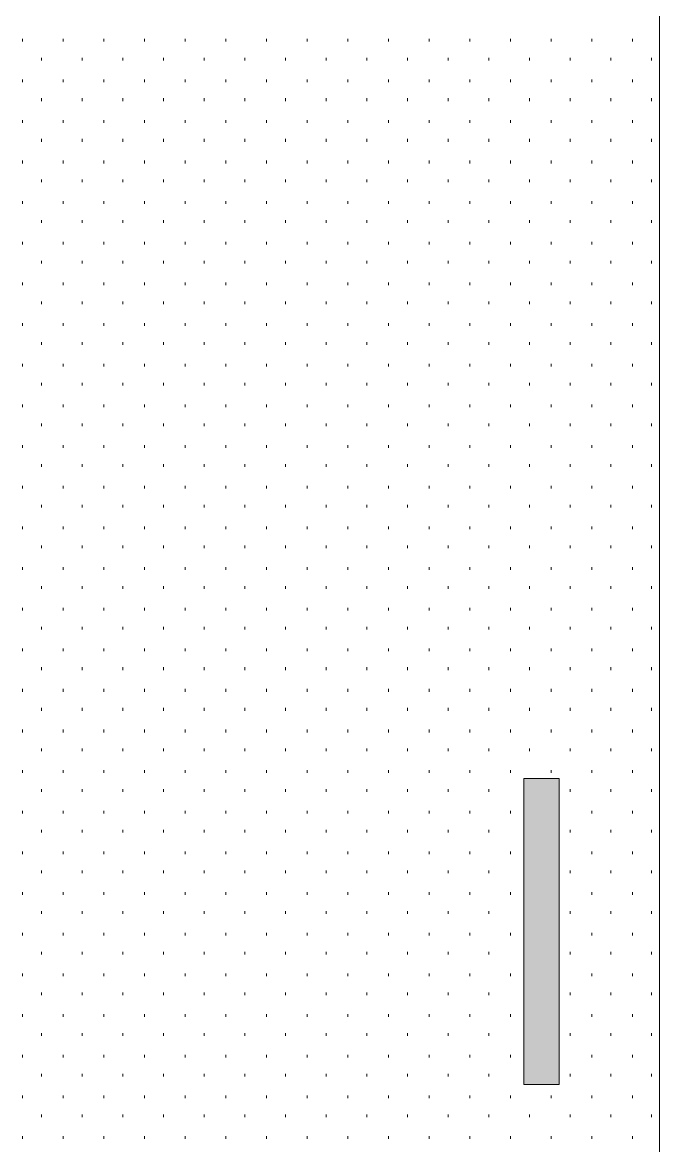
# Model space of a CAD drawing. Header units: inches. Extents: x -6061 to 13621, y -296 to 7483.
# Drawn here: x 12068.67 to 12087.49, y -93.33 to -60.13 of the extents above; entities that cross this region are included whole.
import ezdxf
from ezdxf.xclip import XClip

# ---------------------------------------------------------------- set-up
doc = ezdxf.new("R2010")
doc.units = ezdxf.units.IN
doc.header["$MEASUREMENT"] = 0
doc.header["$XCLIPFRAME"] = 0
doc.layers.get('0').update_dxf_attribs({"linetype": 'CONTINUOUS'})

# ---------------------------------------------------------------- blocks, each defined once
blk = doc.blocks.new('MF96440_9')
at = {"true_color": 0xffffff}
blk.add_hatch(color=7, dxfattribs=at).paths.add_polyline_path([(83.735, 59.351), (102.743, 59.351), (102.743, 106.68), (83.735, 106.68)])

msp = doc.modelspace()

# ---------------------------------------------------------------- linework, layer by layer
at = {"color": 7, "linetype": 'Continuous', "lineweight": 9, "true_color": 0x000007}
for p, q in [((12087.48877, -29.45513), (12087.48877, -121.47911)), ((12087.48877, -31.93793), (12087.48877, -121.47911)), ((12083.48424, -82.47504), (12083.48424, -91.52526)), ((12084.52542, -82.47504), (12083.48424, -82.47504)), ((12083.48424, -82.47504), (12084.52542, -82.47504)), ((12083.48424, -91.52526), (12083.48424, -82.47504)), ((12084.52542, -91.52526), (12084.52542, -82.47504)), ((12084.52542, -82.47504), (12084.52542, -91.52526)), ((12083.48424, -91.52526), (12084.52542, -91.52526)), ((12084.52542, -91.52526), (12083.48424, -91.52526))]:
    msp.add_line(p, q, dxfattribs=at)
at = {"color": 7, "linetype": 'Continuous', "lineweight": 9, "true_color": 0xffffff}
for p, q in [((12068.6675, -60.69042), (12068.6675, -60.61033)), ((12069.86886, -60.69042), (12069.86886, -60.61033)), ((12071.07022, -60.69042), (12071.07022, -60.61033)), ((12072.27157, -60.69042), (12072.27157, -60.61033)), ((12073.47293, -60.69042), (12073.47293, -60.61033)), ((12074.67429, -60.69042), (12074.67429, -60.61033)), ((12075.87565, -60.69042), (12075.87565, -60.61033)), ((12077.077, -60.69042), (12077.077, -60.61033)), ((12078.27836, -60.69042), (12078.27836, -60.61033)), ((12079.47972, -60.69042), (12079.47972, -60.61033)), ((12080.68108, -60.69042), (12080.68108, -60.61033)), ((12081.88243, -60.69042), (12081.88243, -60.61033)), ((12083.08379, -60.69042), (12083.08379, -60.61033)), ((12084.28515, -60.69042), (12084.28515, -60.61033)), ((12085.48651, -60.69042), (12085.48651, -60.61033)), ((12086.68786, -60.69042), (12086.68786, -60.61033)), ((12069.22814, -61.25105), (12069.22814, -61.17096)), ((12070.42949, -61.25105), (12070.42949, -61.17096)), ((12071.63085, -61.25105), (12071.63085, -61.17096)), ((12072.83221, -61.25105), (12072.83221, -61.17096)), ((12074.03357, -61.25105), (12074.03357, -61.17096)), ((12075.23492, -61.25105), (12075.23492, -61.17096)), ((12076.43628, -61.25105), (12076.43628, -61.17096)), ((12077.63764, -61.25105), (12077.63764, -61.17096)), ((12078.839, -61.25105), (12078.839, -61.17096)), ((12080.04035, -61.25105), (12080.04035, -61.17096)), ((12081.24171, -61.25105), (12081.24171, -61.17096)), ((12082.44307, -61.25105), (12082.44307, -61.17096)), ((12083.64443, -61.25105), (12083.64443, -61.17096)), ((12084.84578, -61.25105), (12084.84578, -61.17096)), ((12086.04714, -61.25105), (12086.04714, -61.17096)), ((12087.2485, -61.25105), (12087.2485, -61.17096)), ((12068.6675, -61.89178), (12068.6675, -61.81169)), ((12069.86886, -61.89178), (12069.86886, -61.81169)), ((12071.07022, -61.89178), (12071.07022, -61.81169)), ((12072.27157, -61.89178), (12072.27157, -61.81169)), ((12073.47293, -61.89178), (12073.47293, -61.81169)), ((12074.67429, -61.89178), (12074.67429, -61.81169)), ((12075.87565, -61.89178), (12075.87565, -61.81169)), ((12077.077, -61.89178), (12077.077, -61.81169)), ((12078.27836, -61.89178), (12078.27836, -61.81169)), ((12079.47972, -61.89178), (12079.47972, -61.81169)), ((12080.68108, -61.89178), (12080.68108, -61.81169)), ((12081.88243, -61.89178), (12081.88243, -61.81169)), ((12083.08379, -61.89178), (12083.08379, -61.81169)), ((12084.28515, -61.89178), (12084.28515, -61.81169)), ((12085.48651, -61.89178), (12085.48651, -61.81169)), ((12086.68786, -61.89178), (12086.68786, -61.81169)), ((12069.22814, -62.45241), (12069.22814, -62.37232)), ((12070.42949, -62.45241), (12070.42949, -62.37232)), ((12071.63085, -62.45241), (12071.63085, -62.37232)), ((12072.83221, -62.45241), (12072.83221, -62.37232)), ((12074.03357, -62.45241), (12074.03357, -62.37232)), ((12075.23492, -62.45241), (12075.23492, -62.37232)), ((12076.43628, -62.45241), (12076.43628, -62.37232)), ((12077.63764, -62.45241), (12077.63764, -62.37232)), ((12078.839, -62.45241), (12078.839, -62.37232)), ((12080.04035, -62.45241), (12080.04035, -62.37232)), ((12081.24171, -62.45241), (12081.24171, -62.37232)), ((12082.44307, -62.45241), (12082.44307, -62.37232)), ((12083.64443, -62.45241), (12083.64443, -62.37232)), ((12084.84578, -62.45241), (12084.84578, -62.37232)), ((12086.04714, -62.45241), (12086.04714, -62.37232)), ((12087.2485, -62.45241), (12087.2485, -62.37232)), ((12068.6675, -63.09314), (12068.6675, -63.01304)), ((12069.86886, -63.09314), (12069.86886, -63.01304)), ((12071.07022, -63.09314), (12071.07022, -63.01304)), ((12072.27157, -63.09314), (12072.27157, -63.01304)), ((12073.47293, -63.09314), (12073.47293, -63.01304)), ((12074.67429, -63.09314), (12074.67429, -63.01304)), ((12075.87565, -63.09314), (12075.87565, -63.01304)), ((12077.077, -63.09314), (12077.077, -63.01304)), ((12078.27836, -63.09314), (12078.27836, -63.01304)), ((12079.47972, -63.09314), (12079.47972, -63.01304)), ((12080.68108, -63.09314), (12080.68108, -63.01304)), ((12081.88243, -63.09314), (12081.88243, -63.01304)), ((12083.08379, -63.09314), (12083.08379, -63.01304)), ((12084.28515, -63.09314), (12084.28515, -63.01304)), ((12085.48651, -63.09314), (12085.48651, -63.01304)), ((12086.68786, -63.09314), (12086.68786, -63.01304)), ((12069.22814, -63.65377), (12069.22814, -63.57368)), ((12070.42949, -63.65377), (12070.42949, -63.57368)), ((12071.63085, -63.65377), (12071.63085, -63.57368)), ((12072.83221, -63.65377), (12072.83221, -63.57368)), ((12074.03357, -63.65377), (12074.03357, -63.57368)), ((12075.23492, -63.65377), (12075.23492, -63.57368)), ((12076.43628, -63.65377), (12076.43628, -63.57368)), ((12077.63764, -63.65377), (12077.63764, -63.57368)), ((12078.839, -63.65377), (12078.839, -63.57368)), ((12080.04035, -63.65377), (12080.04035, -63.57368)), ((12081.24171, -63.65377), (12081.24171, -63.57368)), ((12082.44307, -63.65377), (12082.44307, -63.57368)), ((12083.64443, -63.65377), (12083.64443, -63.57368)), ((12084.84578, -63.65377), (12084.84578, -63.57368)), ((12086.04714, -63.65377), (12086.04714, -63.57368)), ((12087.2485, -63.65377), (12087.2485, -63.57368)), ((12068.6675, -64.29449), (12068.6675, -64.2144)), ((12069.86886, -64.29449), (12069.86886, -64.2144)), ((12071.07022, -64.29449), (12071.07022, -64.2144)), ((12072.27157, -64.29449), (12072.27157, -64.2144)), ((12073.47293, -64.29449), (12073.47293, -64.2144)), ((12074.67429, -64.29449), (12074.67429, -64.2144)), ((12075.87565, -64.29449), (12075.87565, -64.2144)), ((12077.077, -64.29449), (12077.077, -64.2144)), ((12078.27836, -64.29449), (12078.27836, -64.2144)), ((12079.47972, -64.29449), (12079.47972, -64.2144)), ((12080.68108, -64.29449), (12080.68108, -64.2144)), ((12081.88243, -64.29449), (12081.88243, -64.2144)), ((12083.08379, -64.29449), (12083.08379, -64.2144)), ((12084.28515, -64.29449), (12084.28515, -64.2144)), ((12085.48651, -64.29449), (12085.48651, -64.2144)), ((12086.68786, -64.29449), (12086.68786, -64.2144)), ((12069.22814, -64.85513), (12069.22814, -64.77504)), ((12070.42949, -64.85513), (12070.42949, -64.77504)), ((12071.63085, -64.85513), (12071.63085, -64.77504)), ((12072.83221, -64.85513), (12072.83221, -64.77504)), ((12074.03357, -64.85513), (12074.03357, -64.77504)), ((12075.23492, -64.85513), (12075.23492, -64.77504)), ((12076.43628, -64.85513), (12076.43628, -64.77504)), ((12077.63764, -64.85513), (12077.63764, -64.77504)), ((12078.839, -64.85513), (12078.839, -64.77504)), ((12080.04035, -64.85513), (12080.04035, -64.77504)), ((12081.24171, -64.85513), (12081.24171, -64.77504)), ((12082.44307, -64.85513), (12082.44307, -64.77504)), ((12083.64443, -64.85513), (12083.64443, -64.77504)), ((12084.84578, -64.85513), (12084.84578, -64.77504)), ((12086.04714, -64.85513), (12086.04714, -64.77504)), ((12087.2485, -64.85513), (12087.2485, -64.77504)), ((12068.6675, -65.49585), (12068.6675, -65.41576)), ((12069.86886, -65.49585), (12069.86886, -65.41576)), ((12071.07022, -65.49585), (12071.07022, -65.41576)), ((12072.27157, -65.49585), (12072.27157, -65.41576)), ((12073.47293, -65.49585), (12073.47293, -65.41576)), ((12074.67429, -65.49585), (12074.67429, -65.41576)), ((12075.87565, -65.49585), (12075.87565, -65.41576)), ((12077.077, -65.49585), (12077.077, -65.41576)), ((12078.27836, -65.49585), (12078.27836, -65.41576)), ((12079.47972, -65.49585), (12079.47972, -65.41576)), ((12080.68108, -65.49585), (12080.68108, -65.41576)), ((12081.88243, -65.49585), (12081.88243, -65.41576)), ((12083.08379, -65.49585), (12083.08379, -65.41576)), ((12084.28515, -65.49585), (12084.28515, -65.41576)), ((12085.48651, -65.49585), (12085.48651, -65.41576)), ((12086.68786, -65.49585), (12086.68786, -65.41576)), ((12069.22814, -66.05648), (12069.22814, -65.97639)), ((12070.42949, -66.05648), (12070.42949, -65.97639)), ((12071.63085, -66.05648), (12071.63085, -65.97639)), ((12072.83221, -66.05648), (12072.83221, -65.97639)), ((12074.03357, -66.05648), (12074.03357, -65.97639)), ((12075.23492, -66.05648), (12075.23492, -65.97639)), ((12076.43628, -66.05648), (12076.43628, -65.97639)), ((12077.63764, -66.05648), (12077.63764, -65.97639)), ((12078.839, -66.05648), (12078.839, -65.97639)), ((12080.04035, -66.05648), (12080.04035, -65.97639)), ((12081.24171, -66.05648), (12081.24171, -65.97639)), ((12082.44307, -66.05648), (12082.44307, -65.97639)), ((12083.64443, -66.05648), (12083.64443, -65.97639)), ((12084.84578, -66.05648), (12084.84578, -65.97639)), ((12086.04714, -66.05648), (12086.04714, -65.97639)), ((12087.2485, -66.05648), (12087.2485, -65.97639)), ((12068.6675, -66.69721), (12068.6675, -66.61712)), ((12069.86886, -66.69721), (12069.86886, -66.61712)), ((12071.07022, -66.69721), (12071.07022, -66.61712)), ((12072.27157, -66.69721), (12072.27157, -66.61712)), ((12073.47293, -66.69721), (12073.47293, -66.61712)), ((12074.67429, -66.69721), (12074.67429, -66.61712)), ((12075.87565, -66.69721), (12075.87565, -66.61712)), ((12077.077, -66.69721), (12077.077, -66.61712)), ((12078.27836, -66.69721), (12078.27836, -66.61712)), ((12079.47972, -66.69721), (12079.47972, -66.61712)), ((12080.68108, -66.69721), (12080.68108, -66.61712)), ((12081.88243, -66.69721), (12081.88243, -66.61712)), ((12083.08379, -66.69721), (12083.08379, -66.61712)), ((12084.28515, -66.69721), (12084.28515, -66.61712)), ((12085.48651, -66.69721), (12085.48651, -66.61712)), ((12086.68786, -66.69721), (12086.68786, -66.61712)), ((12069.22814, -67.25784), (12069.22814, -67.17775)), ((12070.42949, -67.25784), (12070.42949, -67.17775)), ((12071.63085, -67.25784), (12071.63085, -67.17775)), ((12072.83221, -67.25784), (12072.83221, -67.17775)), ((12074.03357, -67.25784), (12074.03357, -67.17775)), ((12075.23492, -67.25784), (12075.23492, -67.17775)), ((12076.43628, -67.25784), (12076.43628, -67.17775)), ((12077.63764, -67.25784), (12077.63764, -67.17775)), ((12078.839, -67.25784), (12078.839, -67.17775)), ((12080.04035, -67.25784), (12080.04035, -67.17775)), ((12081.24171, -67.25784), (12081.24171, -67.17775)), ((12082.44307, -67.25784), (12082.44307, -67.17775)), ((12083.64443, -67.25784), (12083.64443, -67.17775)), ((12084.84578, -67.25784), (12084.84578, -67.17775)), ((12086.04714, -67.25784), (12086.04714, -67.17775)), ((12087.2485, -67.25784), (12087.2485, -67.17775)), ((12068.6675, -67.89857), (12068.6675, -67.81847)), ((12069.86886, -67.89857), (12069.86886, -67.81847)), ((12071.07022, -67.89857), (12071.07022, -67.81847)), ((12072.27157, -67.89857), (12072.27157, -67.81847)), ((12073.47293, -67.89857), (12073.47293, -67.81847)), ((12074.67429, -67.89857), (12074.67429, -67.81847)), ((12075.87565, -67.89857), (12075.87565, -67.81847)), ((12077.077, -67.89857), (12077.077, -67.81847)), ((12078.27836, -67.89857), (12078.27836, -67.81847)), ((12079.47972, -67.89857), (12079.47972, -67.81847)), ((12080.68108, -67.89857), (12080.68108, -67.81847)), ((12081.88243, -67.89857), (12081.88243, -67.81847)), ((12083.08379, -67.89857), (12083.08379, -67.81847)), ((12084.28515, -67.89857), (12084.28515, -67.81847)), ((12085.48651, -67.89857), (12085.48651, -67.81847)), ((12086.68786, -67.89857), (12086.68786, -67.81847)), ((12069.22814, -68.4592), (12069.22814, -68.37911)), ((12070.42949, -68.4592), (12070.42949, -68.37911)), ((12071.63085, -68.4592), (12071.63085, -68.37911)), ((12072.83221, -68.4592), (12072.83221, -68.37911)), ((12074.03357, -68.4592), (12074.03357, -68.37911)), ((12075.23492, -68.4592), (12075.23492, -68.37911)), ((12076.43628, -68.4592), (12076.43628, -68.37911)), ((12077.63764, -68.4592), (12077.63764, -68.37911)), ((12078.839, -68.4592), (12078.839, -68.37911)), ((12080.04035, -68.4592), (12080.04035, -68.37911)), ((12081.24171, -68.4592), (12081.24171, -68.37911)), ((12082.44307, -68.4592), (12082.44307, -68.37911)), ((12083.64443, -68.4592), (12083.64443, -68.37911)), ((12084.84578, -68.4592), (12084.84578, -68.37911)), ((12086.04714, -68.4592), (12086.04714, -68.37911)), ((12087.2485, -68.4592), (12087.2485, -68.37911)), ((12068.6675, -69.09992), (12068.6675, -69.01983)), ((12069.86886, -69.09992), (12069.86886, -69.01983)), ((12071.07022, -69.09992), (12071.07022, -69.01983)), ((12072.27157, -69.09992), (12072.27157, -69.01983)), ((12073.47293, -69.09992), (12073.47293, -69.01983)), ((12074.67429, -69.09992), (12074.67429, -69.01983)), ((12075.87565, -69.09992), (12075.87565, -69.01983)), ((12077.077, -69.09992), (12077.077, -69.01983)), ((12078.27836, -69.09992), (12078.27836, -69.01983)), ((12079.47972, -69.09992), (12079.47972, -69.01983)), ((12080.68108, -69.09992), (12080.68108, -69.01983)), ((12081.88243, -69.09992), (12081.88243, -69.01983)), ((12083.08379, -69.09992), (12083.08379, -69.01983)), ((12084.28515, -69.09992), (12084.28515, -69.01983)), ((12085.48651, -69.09992), (12085.48651, -69.01983)), ((12086.68786, -69.09992), (12086.68786, -69.01983)), ((12069.22814, -69.66056), (12069.22814, -69.58047)), ((12070.42949, -69.66056), (12070.42949, -69.58047)), ((12071.63085, -69.66056), (12071.63085, -69.58047)), ((12072.83221, -69.66056), (12072.83221, -69.58047)), ((12074.03357, -69.66056), (12074.03357, -69.58047)), ((12075.23492, -69.66056), (12075.23492, -69.58047)), ((12076.43628, -69.66056), (12076.43628, -69.58047)), ((12077.63764, -69.66056), (12077.63764, -69.58047)), ((12078.839, -69.66056), (12078.839, -69.58047)), ((12080.04035, -69.66056), (12080.04035, -69.58047)), ((12081.24171, -69.66056), (12081.24171, -69.58047)), ((12082.44307, -69.66056), (12082.44307, -69.58047)), ((12083.64443, -69.66056), (12083.64443, -69.58047)), ((12084.84578, -69.66056), (12084.84578, -69.58047)), ((12086.04714, -69.66056), (12086.04714, -69.58047)), ((12087.2485, -69.66056), (12087.2485, -69.58047)), ((12068.6675, -70.30128), (12068.6675, -70.22119)), ((12069.86886, -70.30128), (12069.86886, -70.22119)), ((12071.07022, -70.30128), (12071.07022, -70.22119)), ((12072.27157, -70.30128), (12072.27157, -70.22119)), ((12073.47293, -70.30128), (12073.47293, -70.22119)), ((12074.67429, -70.30128), (12074.67429, -70.22119)), ((12075.87565, -70.30128), (12075.87565, -70.22119)), ((12077.077, -70.30128), (12077.077, -70.22119)), ((12078.27836, -70.30128), (12078.27836, -70.22119)), ((12079.47972, -70.30128), (12079.47972, -70.22119)), ((12080.68108, -70.30128), (12080.68108, -70.22119)), ((12081.88243, -70.30128), (12081.88243, -70.22119)), ((12083.08379, -70.30128), (12083.08379, -70.22119)), ((12084.28515, -70.30128), (12084.28515, -70.22119)), ((12085.48651, -70.30128), (12085.48651, -70.22119)), ((12086.68786, -70.30128), (12086.68786, -70.22119)), ((12069.22814, -70.86191), (12069.22814, -70.78182)), ((12070.42949, -70.86191), (12070.42949, -70.78182)), ((12071.63085, -70.86191), (12071.63085, -70.78182)), ((12072.83221, -70.86191), (12072.83221, -70.78182)), ((12074.03357, -70.86191), (12074.03357, -70.78182)), ((12075.23492, -70.86191), (12075.23492, -70.78182)), ((12076.43628, -70.86191), (12076.43628, -70.78182)), ((12077.63764, -70.86191), (12077.63764, -70.78182)), ((12078.839, -70.86191), (12078.839, -70.78182)), ((12080.04035, -70.86191), (12080.04035, -70.78182)), ((12081.24171, -70.86191), (12081.24171, -70.78182)), ((12082.44307, -70.86191), (12082.44307, -70.78182)), ((12083.64443, -70.86191), (12083.64443, -70.78182)), ((12084.84578, -70.86191), (12084.84578, -70.78182)), ((12086.04714, -70.86191), (12086.04714, -70.78182)), ((12087.2485, -70.86191), (12087.2485, -70.78182)), ((12068.6675, -71.50264), (12068.6675, -71.42255)), ((12069.86886, -71.50264), (12069.86886, -71.42255)), ((12071.07022, -71.50264), (12071.07022, -71.42255)), ((12072.27157, -71.50264), (12072.27157, -71.42255)), ((12073.47293, -71.50264), (12073.47293, -71.42255)), ((12074.67429, -71.50264), (12074.67429, -71.42255)), ((12075.87565, -71.50264), (12075.87565, -71.42255)), ((12077.077, -71.50264), (12077.077, -71.42255)), ((12078.27836, -71.50264), (12078.27836, -71.42255)), ((12079.47972, -71.50264), (12079.47972, -71.42255)), ((12080.68108, -71.50264), (12080.68108, -71.42255)), ((12081.88243, -71.50264), (12081.88243, -71.42255)), ((12083.08379, -71.50264), (12083.08379, -71.42255)), ((12084.28515, -71.50264), (12084.28515, -71.42255)), ((12085.48651, -71.50264), (12085.48651, -71.42255)), ((12086.68786, -71.50264), (12086.68786, -71.42255)), ((12069.22814, -72.06327), (12069.22814, -71.98318)), ((12070.42949, -72.06327), (12070.42949, -71.98318)), ((12071.63085, -72.06327), (12071.63085, -71.98318)), ((12072.83221, -72.06327), (12072.83221, -71.98318)), ((12074.03357, -72.06327), (12074.03357, -71.98318)), ((12075.23492, -72.06327), (12075.23492, -71.98318)), ((12076.43628, -72.06327), (12076.43628, -71.98318)), ((12077.63764, -72.06327), (12077.63764, -71.98318)), ((12078.839, -72.06327), (12078.839, -71.98318)), ((12080.04035, -72.06327), (12080.04035, -71.98318)), ((12081.24171, -72.06327), (12081.24171, -71.98318)), ((12082.44307, -72.06327), (12082.44307, -71.98318)), ((12083.64443, -72.06327), (12083.64443, -71.98318)), ((12084.84578, -72.06327), (12084.84578, -71.98318)), ((12086.04714, -72.06327), (12086.04714, -71.98318)), ((12087.2485, -72.06327), (12087.2485, -71.98318)), ((12068.6675, -72.70399), (12068.6675, -72.6239)), ((12069.86886, -72.70399), (12069.86886, -72.6239)), ((12071.07022, -72.70399), (12071.07022, -72.6239)), ((12072.27157, -72.70399), (12072.27157, -72.6239)), ((12073.47293, -72.70399), (12073.47293, -72.6239)), ((12074.67429, -72.70399), (12074.67429, -72.6239)), ((12075.87565, -72.70399), (12075.87565, -72.6239)), ((12077.077, -72.70399), (12077.077, -72.6239)), ((12078.27836, -72.70399), (12078.27836, -72.6239)), ((12079.47972, -72.70399), (12079.47972, -72.6239)), ((12080.68108, -72.70399), (12080.68108, -72.6239)), ((12081.88243, -72.70399), (12081.88243, -72.6239)), ((12083.08379, -72.70399), (12083.08379, -72.6239)), ((12084.28515, -72.70399), (12084.28515, -72.6239)), ((12085.48651, -72.70399), (12085.48651, -72.6239)), ((12086.68786, -72.70399), (12086.68786, -72.6239)), ((12069.22814, -73.26463), (12069.22814, -73.18454)), ((12070.42949, -73.26463), (12070.42949, -73.18454)), ((12071.63085, -73.26463), (12071.63085, -73.18454)), ((12072.83221, -73.26463), (12072.83221, -73.18454)), ((12074.03357, -73.26463), (12074.03357, -73.18454)), ((12075.23492, -73.26463), (12075.23492, -73.18454)), ((12076.43628, -73.26463), (12076.43628, -73.18454)), ((12077.63764, -73.26463), (12077.63764, -73.18454)), ((12078.839, -73.26463), (12078.839, -73.18454)), ((12080.04035, -73.26463), (12080.04035, -73.18454)), ((12081.24171, -73.26463), (12081.24171, -73.18454)), ((12082.44307, -73.26463), (12082.44307, -73.18454)), ((12083.64443, -73.26463), (12083.64443, -73.18454)), ((12084.84578, -73.26463), (12084.84578, -73.18454)), ((12086.04714, -73.26463), (12086.04714, -73.18454)), ((12087.2485, -73.26463), (12087.2485, -73.18454)), ((12068.6675, -73.90535), (12068.6675, -73.82526)), ((12069.86886, -73.90535), (12069.86886, -73.82526)), ((12071.07022, -73.90535), (12071.07022, -73.82526)), ((12072.27157, -73.90535), (12072.27157, -73.82526)), ((12073.47293, -73.90535), (12073.47293, -73.82526)), ((12074.67429, -73.90535), (12074.67429, -73.82526)), ((12075.87565, -73.90535), (12075.87565, -73.82526)), ((12077.077, -73.90535), (12077.077, -73.82526)), ((12078.27836, -73.90535), (12078.27836, -73.82526)), ((12079.47972, -73.90535), (12079.47972, -73.82526)), ((12080.68108, -73.90535), (12080.68108, -73.82526)), ((12081.88243, -73.90535), (12081.88243, -73.82526)), ((12083.08379, -73.90535), (12083.08379, -73.82526)), ((12084.28515, -73.90535), (12084.28515, -73.82526)), ((12085.48651, -73.90535), (12085.48651, -73.82526)), ((12086.68786, -73.90535), (12086.68786, -73.82526)), ((12069.22814, -74.46599), (12069.22814, -74.3859)), ((12070.42949, -74.46599), (12070.42949, -74.3859)), ((12071.63085, -74.46599), (12071.63085, -74.3859)), ((12072.83221, -74.46599), (12072.83221, -74.3859)), ((12074.03357, -74.46599), (12074.03357, -74.3859)), ((12075.23492, -74.46599), (12075.23492, -74.3859)), ((12076.43628, -74.46599), (12076.43628, -74.3859)), ((12077.63764, -74.46599), (12077.63764, -74.3859)), ((12078.839, -74.46599), (12078.839, -74.3859)), ((12080.04035, -74.46599), (12080.04035, -74.3859)), ((12081.24171, -74.46599), (12081.24171, -74.3859)), ((12082.44307, -74.46599), (12082.44307, -74.3859)), ((12083.64443, -74.46599), (12083.64443, -74.3859)), ((12084.84578, -74.46599), (12084.84578, -74.3859)), ((12086.04714, -74.46599), (12086.04714, -74.3859)), ((12087.2485, -74.46599), (12087.2485, -74.3859)), ((12068.6675, -75.10671), (12068.6675, -75.02662)), ((12069.86886, -75.10671), (12069.86886, -75.02662)), ((12071.07022, -75.10671), (12071.07022, -75.02662)), ((12072.27157, -75.10671), (12072.27157, -75.02662)), ((12073.47293, -75.10671), (12073.47293, -75.02662)), ((12074.67429, -75.10671), (12074.67429, -75.02662)), ((12075.87565, -75.10671), (12075.87565, -75.02662)), ((12077.077, -75.10671), (12077.077, -75.02662)), ((12078.27836, -75.10671), (12078.27836, -75.02662)), ((12079.47972, -75.10671), (12079.47972, -75.02662)), ((12080.68108, -75.10671), (12080.68108, -75.02662)), ((12081.88243, -75.10671), (12081.88243, -75.02662)), ((12083.08379, -75.10671), (12083.08379, -75.02662)), ((12084.28515, -75.10671), (12084.28515, -75.02662)), ((12085.48651, -75.10671), (12085.48651, -75.02662)), ((12086.68786, -75.10671), (12086.68786, -75.02662)), ((12069.22814, -75.66734), (12069.22814, -75.58725)), ((12070.42949, -75.66734), (12070.42949, -75.58725)), ((12071.63085, -75.66734), (12071.63085, -75.58725)), ((12072.83221, -75.66734), (12072.83221, -75.58725)), ((12074.03357, -75.66734), (12074.03357, -75.58725)), ((12075.23492, -75.66734), (12075.23492, -75.58725)), ((12076.43628, -75.66734), (12076.43628, -75.58725)), ((12077.63764, -75.66734), (12077.63764, -75.58725)), ((12078.839, -75.66734), (12078.839, -75.58725)), ((12080.04035, -75.66734), (12080.04035, -75.58725)), ((12081.24171, -75.66734), (12081.24171, -75.58725)), ((12082.44307, -75.66734), (12082.44307, -75.58725)), ((12083.64443, -75.66734), (12083.64443, -75.58725)), ((12084.84578, -75.66734), (12084.84578, -75.58725)), ((12086.04714, -75.66734), (12086.04714, -75.58725)), ((12087.2485, -75.66734), (12087.2485, -75.58725)), ((12068.6675, -76.30807), (12068.6675, -76.22798)), ((12069.86886, -76.30807), (12069.86886, -76.22798)), ((12071.07022, -76.30807), (12071.07022, -76.22798)), ((12072.27157, -76.30807), (12072.27157, -76.22798)), ((12073.47293, -76.30807), (12073.47293, -76.22798)), ((12074.67429, -76.30807), (12074.67429, -76.22798)), ((12075.87565, -76.30807), (12075.87565, -76.22798)), ((12077.077, -76.30807), (12077.077, -76.22798)), ((12078.27836, -76.30807), (12078.27836, -76.22798)), ((12079.47972, -76.30807), (12079.47972, -76.22798)), ((12080.68108, -76.30807), (12080.68108, -76.22798)), ((12081.88243, -76.30807), (12081.88243, -76.22798)), ((12083.08379, -76.30807), (12083.08379, -76.22798)), ((12084.28515, -76.30807), (12084.28515, -76.22798)), ((12085.48651, -76.30807), (12085.48651, -76.22798)), ((12086.68786, -76.30807), (12086.68786, -76.22798)), ((12069.22814, -76.8687), (12069.22814, -76.78861)), ((12070.42949, -76.8687), (12070.42949, -76.78861)), ((12071.63085, -76.8687), (12071.63085, -76.78861)), ((12072.83221, -76.8687), (12072.83221, -76.78861)), ((12074.03357, -76.8687), (12074.03357, -76.78861)), ((12075.23492, -76.8687), (12075.23492, -76.78861)), ((12076.43628, -76.8687), (12076.43628, -76.78861)), ((12077.63764, -76.8687), (12077.63764, -76.78861)), ((12078.839, -76.8687), (12078.839, -76.78861)), ((12080.04035, -76.8687), (12080.04035, -76.78861)), ((12081.24171, -76.8687), (12081.24171, -76.78861)), ((12082.44307, -76.8687), (12082.44307, -76.78861)), ((12083.64443, -76.8687), (12083.64443, -76.78861)), ((12084.84578, -76.8687), (12084.84578, -76.78861)), ((12086.04714, -76.8687), (12086.04714, -76.78861)), ((12087.2485, -76.8687), (12087.2485, -76.78861)), ((12068.6675, -77.50942), (12068.6675, -77.42933)), ((12069.86886, -77.50942), (12069.86886, -77.42933)), ((12071.07022, -77.50942), (12071.07022, -77.42933)), ((12072.27157, -77.50942), (12072.27157, -77.42933)), ((12073.47293, -77.50942), (12073.47293, -77.42933)), ((12074.67429, -77.50942), (12074.67429, -77.42933)), ((12075.87565, -77.50942), (12075.87565, -77.42933)), ((12077.077, -77.50942), (12077.077, -77.42933)), ((12078.27836, -77.50942), (12078.27836, -77.42933)), ((12079.47972, -77.50942), (12079.47972, -77.42933)), ((12080.68108, -77.50942), (12080.68108, -77.42933)), ((12081.88243, -77.50942), (12081.88243, -77.42933)), ((12083.08379, -77.50942), (12083.08379, -77.42933)), ((12084.28515, -77.50942), (12084.28515, -77.42933)), ((12085.48651, -77.50942), (12085.48651, -77.42933)), ((12086.68786, -77.50942), (12086.68786, -77.42933)), ((12069.22814, -78.07006), (12069.22814, -77.98997)), ((12070.42949, -78.07006), (12070.42949, -77.98997)), ((12071.63085, -78.07006), (12071.63085, -77.98997)), ((12072.83221, -78.07006), (12072.83221, -77.98997)), ((12074.03357, -78.07006), (12074.03357, -77.98997)), ((12075.23492, -78.07006), (12075.23492, -77.98997)), ((12076.43628, -78.07006), (12076.43628, -77.98997)), ((12077.63764, -78.07006), (12077.63764, -77.98997)), ((12078.839, -78.07006), (12078.839, -77.98997)), ((12080.04035, -78.07006), (12080.04035, -77.98997)), ((12081.24171, -78.07006), (12081.24171, -77.98997)), ((12082.44307, -78.07006), (12082.44307, -77.98997)), ((12083.64443, -78.07006), (12083.64443, -77.98997)), ((12084.84578, -78.07006), (12084.84578, -77.98997)), ((12086.04714, -78.07006), (12086.04714, -77.98997)), ((12087.2485, -78.07006), (12087.2485, -77.98997)), ((12068.6675, -78.71078), (12068.6675, -78.63069)), ((12069.86886, -78.71078), (12069.86886, -78.63069)), ((12071.07022, -78.71078), (12071.07022, -78.63069)), ((12072.27157, -78.71078), (12072.27157, -78.63069)), ((12073.47293, -78.71078), (12073.47293, -78.63069)), ((12074.67429, -78.71078), (12074.67429, -78.63069)), ((12075.87565, -78.71078), (12075.87565, -78.63069)), ((12077.077, -78.71078), (12077.077, -78.63069)), ((12078.27836, -78.71078), (12078.27836, -78.63069)), ((12079.47972, -78.71078), (12079.47972, -78.63069)), ((12080.68108, -78.71078), (12080.68108, -78.63069)), ((12081.88243, -78.71078), (12081.88243, -78.63069)), ((12083.08379, -78.71078), (12083.08379, -78.63069)), ((12084.28515, -78.71078), (12084.28515, -78.63069)), ((12085.48651, -78.71078), (12085.48651, -78.63069)), ((12086.68786, -78.71078), (12086.68786, -78.63069)), ((12069.22814, -79.27142), (12069.22814, -79.19133)), ((12070.42949, -79.27142), (12070.42949, -79.19133)), ((12071.63085, -79.27142), (12071.63085, -79.19133)), ((12072.83221, -79.27142), (12072.83221, -79.19133)), ((12074.03357, -79.27142), (12074.03357, -79.19133)), ((12075.23492, -79.27142), (12075.23492, -79.19133)), ((12076.43628, -79.27142), (12076.43628, -79.19133)), ((12077.63764, -79.27142), (12077.63764, -79.19133)), ((12078.839, -79.27142), (12078.839, -79.19133)), ((12080.04035, -79.27142), (12080.04035, -79.19133)), ((12081.24171, -79.27142), (12081.24171, -79.19133)), ((12082.44307, -79.27142), (12082.44307, -79.19133)), ((12083.64443, -79.27142), (12083.64443, -79.19133)), ((12084.84578, -79.27142), (12084.84578, -79.19133)), ((12086.04714, -79.27142), (12086.04714, -79.19133)), ((12087.2485, -79.27142), (12087.2485, -79.19133)), ((12068.6675, -79.91214), (12068.6675, -79.83205)), ((12069.86886, -79.91214), (12069.86886, -79.83205)), ((12071.07022, -79.91214), (12071.07022, -79.83205)), ((12072.27157, -79.91214), (12072.27157, -79.83205)), ((12073.47293, -79.91214), (12073.47293, -79.83205)), ((12074.67429, -79.91214), (12074.67429, -79.83205)), ((12075.87565, -79.91214), (12075.87565, -79.83205)), ((12077.077, -79.91214), (12077.077, -79.83205)), ((12078.27836, -79.91214), (12078.27836, -79.83205)), ((12079.47972, -79.91214), (12079.47972, -79.83205)), ((12080.68108, -79.91214), (12080.68108, -79.83205)), ((12081.88243, -79.91214), (12081.88243, -79.83205)), ((12083.08379, -79.91214), (12083.08379, -79.83205)), ((12084.28515, -79.91214), (12084.28515, -79.83205)), ((12085.48651, -79.91214), (12085.48651, -79.83205)), ((12086.68786, -79.91214), (12086.68786, -79.83205)), ((12069.22814, -80.47277), (12069.22814, -80.39268)), ((12070.42949, -80.47277), (12070.42949, -80.39268)), ((12071.63085, -80.47277), (12071.63085, -80.39268)), ((12072.83221, -80.47277), (12072.83221, -80.39268)), ((12074.03357, -80.47277), (12074.03357, -80.39268)), ((12075.23492, -80.47277), (12075.23492, -80.39268)), ((12076.43628, -80.47277), (12076.43628, -80.39268)), ((12077.63764, -80.47277), (12077.63764, -80.39268)), ((12078.839, -80.47277), (12078.839, -80.39268)), ((12080.04035, -80.47277), (12080.04035, -80.39268)), ((12081.24171, -80.47277), (12081.24171, -80.39268)), ((12082.44307, -80.47277), (12082.44307, -80.39268)), ((12083.64443, -80.47277), (12083.64443, -80.39268)), ((12084.84578, -80.47277), (12084.84578, -80.39268)), ((12086.04714, -80.47277), (12086.04714, -80.39268)), ((12087.2485, -80.47277), (12087.2485, -80.39268)), ((12068.6675, -81.1135), (12068.6675, -81.03341)), ((12069.86886, -81.1135), (12069.86886, -81.03341)), ((12071.07022, -81.1135), (12071.07022, -81.03341)), ((12072.27157, -81.1135), (12072.27157, -81.03341)), ((12073.47293, -81.1135), (12073.47293, -81.03341)), ((12074.67429, -81.1135), (12074.67429, -81.03341)), ((12075.87565, -81.1135), (12075.87565, -81.03341)), ((12077.077, -81.1135), (12077.077, -81.03341)), ((12078.27836, -81.1135), (12078.27836, -81.03341)), ((12079.47972, -81.1135), (12079.47972, -81.03341)), ((12080.68108, -81.1135), (12080.68108, -81.03341)), ((12081.88243, -81.1135), (12081.88243, -81.03341)), ((12083.08379, -81.1135), (12083.08379, -81.03341)), ((12084.28515, -81.1135), (12084.28515, -81.03341)), ((12085.48651, -81.1135), (12085.48651, -81.03341)), ((12086.68786, -81.1135), (12086.68786, -81.03341)), ((12069.22814, -81.67413), (12069.22814, -81.59404)), ((12070.42949, -81.67413), (12070.42949, -81.59404)), ((12071.63085, -81.67413), (12071.63085, -81.59404)), ((12072.83221, -81.67413), (12072.83221, -81.59404)), ((12074.03357, -81.67413), (12074.03357, -81.59404)), ((12075.23492, -81.67413), (12075.23492, -81.59404)), ((12076.43628, -81.67413), (12076.43628, -81.59404)), ((12077.63764, -81.67413), (12077.63764, -81.59404)), ((12078.839, -81.67413), (12078.839, -81.59404)), ((12080.04035, -81.67413), (12080.04035, -81.59404)), ((12081.24171, -81.67413), (12081.24171, -81.59404)), ((12082.44307, -81.67413), (12082.44307, -81.59404)), ((12083.64443, -81.67413), (12083.64443, -81.59404)), ((12084.84578, -81.67413), (12084.84578, -81.59404)), ((12086.04714, -81.67413), (12086.04714, -81.59404)), ((12087.2485, -81.67413), (12087.2485, -81.59404)), ((12068.6675, -82.31485), (12068.6675, -82.23476)), ((12069.86886, -82.31485), (12069.86886, -82.23476)), ((12071.07022, -82.31485), (12071.07022, -82.23476)), ((12072.27157, -82.31485), (12072.27157, -82.23476)), ((12073.47293, -82.31485), (12073.47293, -82.23476)), ((12074.67429, -82.31485), (12074.67429, -82.23476)), ((12075.87565, -82.31485), (12075.87565, -82.23476)), ((12077.077, -82.31485), (12077.077, -82.23476)), ((12078.27836, -82.31485), (12078.27836, -82.23476)), ((12079.47972, -82.31485), (12079.47972, -82.23476)), ((12080.68108, -82.31485), (12080.68108, -82.23476)), ((12081.88243, -82.31485), (12081.88243, -82.23476)), ((12083.08379, -82.31485), (12083.08379, -82.23476)), ((12084.28515, -82.31485), (12084.28515, -82.23476)), ((12085.48651, -82.31485), (12085.48651, -82.23476)), ((12086.68786, -82.31485), (12086.68786, -82.23476)), ((12069.22814, -82.87549), (12069.22814, -82.7954)), ((12070.42949, -82.87549), (12070.42949, -82.7954)), ((12071.63085, -82.87549), (12071.63085, -82.7954)), ((12072.83221, -82.87549), (12072.83221, -82.7954)), ((12074.03357, -82.87549), (12074.03357, -82.7954)), ((12075.23492, -82.87549), (12075.23492, -82.7954)), ((12076.43628, -82.87549), (12076.43628, -82.7954)), ((12077.63764, -82.87549), (12077.63764, -82.7954)), ((12078.839, -82.87549), (12078.839, -82.7954)), ((12080.04035, -82.87549), (12080.04035, -82.7954)), ((12081.24171, -82.87549), (12081.24171, -82.7954)), ((12082.44307, -82.87549), (12082.44307, -82.7954)), ((12084.84578, -82.87549), (12084.84578, -82.7954)), ((12086.04714, -82.87549), (12086.04714, -82.7954)), ((12087.2485, -82.87549), (12087.2485, -82.7954)), ((12068.6675, -83.51621), (12068.6675, -83.43612)), ((12069.86886, -83.51621), (12069.86886, -83.43612)), ((12071.07022, -83.51621), (12071.07022, -83.43612)), ((12072.27157, -83.51621), (12072.27157, -83.43612)), ((12073.47293, -83.51621), (12073.47293, -83.43612)), ((12074.67429, -83.51621), (12074.67429, -83.43612)), ((12075.87565, -83.51621), (12075.87565, -83.43612)), ((12077.077, -83.51621), (12077.077, -83.43612)), ((12078.27836, -83.51621), (12078.27836, -83.43612)), ((12079.47972, -83.51621), (12079.47972, -83.43612)), ((12080.68108, -83.51621), (12080.68108, -83.43612)), ((12081.88243, -83.51621), (12081.88243, -83.43612)), ((12083.08379, -83.51621), (12083.08379, -83.43612)), ((12085.48651, -83.51621), (12085.48651, -83.43612)), ((12086.68786, -83.51621), (12086.68786, -83.43612)), ((12069.22814, -84.07685), (12069.22814, -83.99676)), ((12070.42949, -84.07685), (12070.42949, -83.99676)), ((12071.63085, -84.07685), (12071.63085, -83.99676)), ((12072.83221, -84.07685), (12072.83221, -83.99676)), ((12074.03357, -84.07685), (12074.03357, -83.99676)), ((12075.23492, -84.07685), (12075.23492, -83.99676)), ((12076.43628, -84.07685), (12076.43628, -83.99676)), ((12077.63764, -84.07685), (12077.63764, -83.99676)), ((12078.839, -84.07685), (12078.839, -83.99676)), ((12080.04035, -84.07685), (12080.04035, -83.99676)), ((12081.24171, -84.07685), (12081.24171, -83.99676)), ((12082.44307, -84.07685), (12082.44307, -83.99676)), ((12084.84578, -84.07685), (12084.84578, -83.99676)), ((12086.04714, -84.07685), (12086.04714, -83.99676)), ((12087.2485, -84.07685), (12087.2485, -83.99676)), ((12068.6675, -84.71757), (12068.6675, -84.63748)), ((12069.86886, -84.71757), (12069.86886, -84.63748)), ((12071.07022, -84.71757), (12071.07022, -84.63748)), ((12072.27157, -84.71757), (12072.27157, -84.63748)), ((12073.47293, -84.71757), (12073.47293, -84.63748)), ((12074.67429, -84.71757), (12074.67429, -84.63748)), ((12075.87565, -84.71757), (12075.87565, -84.63748)), ((12077.077, -84.71757), (12077.077, -84.63748)), ((12078.27836, -84.71757), (12078.27836, -84.63748)), ((12079.47972, -84.71757), (12079.47972, -84.63748)), ((12080.68108, -84.71757), (12080.68108, -84.63748)), ((12081.88243, -84.71757), (12081.88243, -84.63748)), ((12083.08379, -84.71757), (12083.08379, -84.63748)), ((12085.48651, -84.71757), (12085.48651, -84.63748)), ((12086.68786, -84.71757), (12086.68786, -84.63748)), ((12069.22814, -85.2782), (12069.22814, -85.19811)), ((12070.42949, -85.2782), (12070.42949, -85.19811)), ((12071.63085, -85.2782), (12071.63085, -85.19811)), ((12072.83221, -85.2782), (12072.83221, -85.19811)), ((12074.03357, -85.2782), (12074.03357, -85.19811)), ((12075.23492, -85.2782), (12075.23492, -85.19811)), ((12076.43628, -85.2782), (12076.43628, -85.19811)), ((12077.63764, -85.2782), (12077.63764, -85.19811)), ((12078.839, -85.2782), (12078.839, -85.19811)), ((12080.04035, -85.2782), (12080.04035, -85.19811)), ((12081.24171, -85.2782), (12081.24171, -85.19811)), ((12082.44307, -85.2782), (12082.44307, -85.19811)), ((12084.84578, -85.2782), (12084.84578, -85.19811)), ((12086.04714, -85.2782), (12086.04714, -85.19811)), ((12087.2485, -85.2782), (12087.2485, -85.19811)), ((12068.6675, -85.91893), (12068.6675, -85.83884)), ((12069.86886, -85.91893), (12069.86886, -85.83884)), ((12071.07022, -85.91893), (12071.07022, -85.83884)), ((12072.27157, -85.91893), (12072.27157, -85.83884)), ((12073.47293, -85.91893), (12073.47293, -85.83884)), ((12074.67429, -85.91893), (12074.67429, -85.83884)), ((12075.87565, -85.91893), (12075.87565, -85.83884)), ((12077.077, -85.91893), (12077.077, -85.83884)), ((12078.27836, -85.91893), (12078.27836, -85.83884)), ((12079.47972, -85.91893), (12079.47972, -85.83884)), ((12080.68108, -85.91893), (12080.68108, -85.83884)), ((12081.88243, -85.91893), (12081.88243, -85.83884)), ((12083.08379, -85.91893), (12083.08379, -85.83884)), ((12085.48651, -85.91893), (12085.48651, -85.83884)), ((12086.68786, -85.91893), (12086.68786, -85.83884)), ((12069.22814, -86.47956), (12069.22814, -86.39947)), ((12070.42949, -86.47956), (12070.42949, -86.39947)), ((12071.63085, -86.47956), (12071.63085, -86.39947)), ((12072.83221, -86.47956), (12072.83221, -86.39947)), ((12074.03357, -86.47956), (12074.03357, -86.39947)), ((12075.23492, -86.47956), (12075.23492, -86.39947)), ((12076.43628, -86.47956), (12076.43628, -86.39947)), ((12077.63764, -86.47956), (12077.63764, -86.39947)), ((12078.839, -86.47956), (12078.839, -86.39947)), ((12080.04035, -86.47956), (12080.04035, -86.39947)), ((12081.24171, -86.47956), (12081.24171, -86.39947)), ((12082.44307, -86.47956), (12082.44307, -86.39947)), ((12084.84578, -86.47956), (12084.84578, -86.39947)), ((12086.04714, -86.47956), (12086.04714, -86.39947)), ((12087.2485, -86.47956), (12087.2485, -86.39947)), ((12068.6675, -87.12028), (12068.6675, -87.04019)), ((12069.86886, -87.12028), (12069.86886, -87.04019)), ((12071.07022, -87.12028), (12071.07022, -87.04019)), ((12072.27157, -87.12028), (12072.27157, -87.04019)), ((12073.47293, -87.12028), (12073.47293, -87.04019)), ((12074.67429, -87.12028), (12074.67429, -87.04019)), ((12075.87565, -87.12028), (12075.87565, -87.04019)), ((12077.077, -87.12028), (12077.077, -87.04019)), ((12078.27836, -87.12028), (12078.27836, -87.04019)), ((12079.47972, -87.12028), (12079.47972, -87.04019)), ((12080.68108, -87.12028), (12080.68108, -87.04019)), ((12081.88243, -87.12028), (12081.88243, -87.04019)), ((12083.08379, -87.12028), (12083.08379, -87.04019)), ((12085.48651, -87.12028), (12085.48651, -87.04019)), ((12086.68786, -87.12028), (12086.68786, -87.04019)), ((12069.22814, -87.68092), (12069.22814, -87.60083)), ((12070.42949, -87.68092), (12070.42949, -87.60083)), ((12071.63085, -87.68092), (12071.63085, -87.60083)), ((12072.83221, -87.68092), (12072.83221, -87.60083)), ((12074.03357, -87.68092), (12074.03357, -87.60083)), ((12075.23492, -87.68092), (12075.23492, -87.60083)), ((12076.43628, -87.68092), (12076.43628, -87.60083)), ((12077.63764, -87.68092), (12077.63764, -87.60083)), ((12078.839, -87.68092), (12078.839, -87.60083)), ((12080.04035, -87.68092), (12080.04035, -87.60083)), ((12081.24171, -87.68092), (12081.24171, -87.60083)), ((12082.44307, -87.68092), (12082.44307, -87.60083)), ((12084.84578, -87.68092), (12084.84578, -87.60083)), ((12086.04714, -87.68092), (12086.04714, -87.60083)), ((12087.2485, -87.68092), (12087.2485, -87.60083)), ((12068.6675, -88.32164), (12068.6675, -88.24155)), ((12069.86886, -88.32164), (12069.86886, -88.24155)), ((12071.07022, -88.32164), (12071.07022, -88.24155)), ((12072.27157, -88.32164), (12072.27157, -88.24155)), ((12073.47293, -88.32164), (12073.47293, -88.24155)), ((12074.67429, -88.32164), (12074.67429, -88.24155)), ((12075.87565, -88.32164), (12075.87565, -88.24155)), ((12077.077, -88.32164), (12077.077, -88.24155)), ((12078.27836, -88.32164), (12078.27836, -88.24155)), ((12079.47972, -88.32164), (12079.47972, -88.24155)), ((12080.68108, -88.32164), (12080.68108, -88.24155)), ((12081.88243, -88.32164), (12081.88243, -88.24155)), ((12083.08379, -88.32164), (12083.08379, -88.24155)), ((12085.48651, -88.32164), (12085.48651, -88.24155)), ((12086.68786, -88.32164), (12086.68786, -88.24155)), ((12069.22814, -88.88228), (12069.22814, -88.80219)), ((12070.42949, -88.88228), (12070.42949, -88.80219)), ((12071.63085, -88.88228), (12071.63085, -88.80219)), ((12072.83221, -88.88228), (12072.83221, -88.80219)), ((12074.03357, -88.88228), (12074.03357, -88.80219)), ((12075.23492, -88.88228), (12075.23492, -88.80219)), ((12076.43628, -88.88228), (12076.43628, -88.80219)), ((12077.63764, -88.88228), (12077.63764, -88.80219)), ((12078.839, -88.88228), (12078.839, -88.80219)), ((12080.04035, -88.88228), (12080.04035, -88.80219)), ((12081.24171, -88.88228), (12081.24171, -88.80219)), ((12082.44307, -88.88228), (12082.44307, -88.80219)), ((12084.84578, -88.88228), (12084.84578, -88.80219)), ((12086.04714, -88.88228), (12086.04714, -88.80219)), ((12087.2485, -88.88228), (12087.2485, -88.80219)), ((12068.6675, -89.523), (12068.6675, -89.44291)), ((12069.86886, -89.523), (12069.86886, -89.44291)), ((12071.07022, -89.523), (12071.07022, -89.44291)), ((12072.27157, -89.523), (12072.27157, -89.44291)), ((12073.47293, -89.523), (12073.47293, -89.44291)), ((12074.67429, -89.523), (12074.67429, -89.44291)), ((12075.87565, -89.523), (12075.87565, -89.44291)), ((12077.077, -89.523), (12077.077, -89.44291)), ((12078.27836, -89.523), (12078.27836, -89.44291)), ((12079.47972, -89.523), (12079.47972, -89.44291)), ((12080.68108, -89.523), (12080.68108, -89.44291)), ((12081.88243, -89.523), (12081.88243, -89.44291)), ((12083.08379, -89.523), (12083.08379, -89.44291)), ((12085.48651, -89.523), (12085.48651, -89.44291)), ((12086.68786, -89.523), (12086.68786, -89.44291)), ((12069.22814, -90.08363), (12069.22814, -90.00354)), ((12070.42949, -90.08363), (12070.42949, -90.00354)), ((12071.63085, -90.08363), (12071.63085, -90.00354)), ((12072.83221, -90.08363), (12072.83221, -90.00354)), ((12074.03357, -90.08363), (12074.03357, -90.00354)), ((12075.23492, -90.08363), (12075.23492, -90.00354)), ((12076.43628, -90.08363), (12076.43628, -90.00354)), ((12077.63764, -90.08363), (12077.63764, -90.00354)), ((12078.839, -90.08363), (12078.839, -90.00354)), ((12080.04035, -90.08363), (12080.04035, -90.00354)), ((12081.24171, -90.08363), (12081.24171, -90.00354)), ((12082.44307, -90.08363), (12082.44307, -90.00354)), ((12084.84578, -90.08363), (12084.84578, -90.00354)), ((12086.04714, -90.08363), (12086.04714, -90.00354)), ((12087.2485, -90.08363), (12087.2485, -90.00354)), ((12068.6675, -90.72436), (12068.6675, -90.64427)), ((12069.86886, -90.72436), (12069.86886, -90.64427)), ((12071.07022, -90.72436), (12071.07022, -90.64427)), ((12072.27157, -90.72436), (12072.27157, -90.64427)), ((12073.47293, -90.72436), (12073.47293, -90.64427)), ((12074.67429, -90.72436), (12074.67429, -90.64427)), ((12075.87565, -90.72436), (12075.87565, -90.64427)), ((12077.077, -90.72436), (12077.077, -90.64427)), ((12078.27836, -90.72436), (12078.27836, -90.64427)), ((12079.47972, -90.72436), (12079.47972, -90.64427)), ((12080.68108, -90.72436), (12080.68108, -90.64427)), ((12081.88243, -90.72436), (12081.88243, -90.64427)), ((12083.08379, -90.72436), (12083.08379, -90.64427)), ((12085.48651, -90.72436), (12085.48651, -90.64427)), ((12086.68786, -90.72436), (12086.68786, -90.64427)), ((12069.22814, -91.28499), (12069.22814, -91.2049)), ((12070.42949, -91.28499), (12070.42949, -91.2049)), ((12071.63085, -91.28499), (12071.63085, -91.2049)), ((12072.83221, -91.28499), (12072.83221, -91.2049)), ((12074.03357, -91.28499), (12074.03357, -91.2049)), ((12075.23492, -91.28499), (12075.23492, -91.2049)), ((12076.43628, -91.28499), (12076.43628, -91.2049)), ((12077.63764, -91.28499), (12077.63764, -91.2049)), ((12078.839, -91.28499), (12078.839, -91.2049)), ((12080.04035, -91.28499), (12080.04035, -91.2049)), ((12081.24171, -91.28499), (12081.24171, -91.2049)), ((12082.44307, -91.28499), (12082.44307, -91.2049)), ((12084.84578, -91.28499), (12084.84578, -91.2049)), ((12086.04714, -91.28499), (12086.04714, -91.2049)), ((12087.2485, -91.28499), (12087.2485, -91.2049)), ((12068.6675, -91.92571), (12068.6675, -91.84562)), ((12069.86886, -91.92571), (12069.86886, -91.84562)), ((12071.07022, -91.92571), (12071.07022, -91.84562)), ((12072.27157, -91.92571), (12072.27157, -91.84562)), ((12073.47293, -91.92571), (12073.47293, -91.84562)), ((12074.67429, -91.92571), (12074.67429, -91.84562)), ((12075.87565, -91.92571), (12075.87565, -91.84562)), ((12077.077, -91.92571), (12077.077, -91.84562)), ((12078.27836, -91.92571), (12078.27836, -91.84562)), ((12079.47972, -91.92571), (12079.47972, -91.84562)), ((12080.68108, -91.92571), (12080.68108, -91.84562)), ((12081.88243, -91.92571), (12081.88243, -91.84562)), ((12083.08379, -91.92571), (12083.08379, -91.84562)), ((12084.28515, -91.92571), (12084.28515, -91.84562)), ((12085.48651, -91.92571), (12085.48651, -91.84562)), ((12086.68786, -91.92571), (12086.68786, -91.84562)), ((12069.22814, -92.48635), (12069.22814, -92.40626)), ((12070.42949, -92.48635), (12070.42949, -92.40626)), ((12071.63085, -92.48635), (12071.63085, -92.40626)), ((12072.83221, -92.48635), (12072.83221, -92.40626)), ((12074.03357, -92.48635), (12074.03357, -92.40626)), ((12075.23492, -92.48635), (12075.23492, -92.40626)), ((12076.43628, -92.48635), (12076.43628, -92.40626)), ((12077.63764, -92.48635), (12077.63764, -92.40626)), ((12078.839, -92.48635), (12078.839, -92.40626)), ((12080.04035, -92.48635), (12080.04035, -92.40626)), ((12081.24171, -92.48635), (12081.24171, -92.40626)), ((12082.44307, -92.48635), (12082.44307, -92.40626)), ((12083.64443, -92.48635), (12083.64443, -92.40626)), ((12084.84578, -92.48635), (12084.84578, -92.40626)), ((12086.04714, -92.48635), (12086.04714, -92.40626)), ((12087.2485, -92.48635), (12087.2485, -92.40626)), ((12068.6675, -93.12707), (12068.6675, -93.04698)), ((12069.86886, -93.12707), (12069.86886, -93.04698)), ((12071.07022, -93.12707), (12071.07022, -93.04698)), ((12072.27157, -93.12707), (12072.27157, -93.04698)), ((12073.47293, -93.12707), (12073.47293, -93.04698)), ((12074.67429, -93.12707), (12074.67429, -93.04698)), ((12075.87565, -93.12707), (12075.87565, -93.04698)), ((12077.077, -93.12707), (12077.077, -93.04698)), ((12078.27836, -93.12707), (12078.27836, -93.04698)), ((12079.47972, -93.12707), (12079.47972, -93.04698)), ((12080.68108, -93.12707), (12080.68108, -93.04698)), ((12081.88243, -93.12707), (12081.88243, -93.04698)), ((12083.08379, -93.12707), (12083.08379, -93.04698)), ((12084.28515, -93.12707), (12084.28515, -93.04698)), ((12085.48651, -93.12707), (12085.48651, -93.04698)), ((12086.68786, -93.12707), (12086.68786, -93.04698))]:
    msp.add_line(p, q, dxfattribs=at)

# ---------------------------------------------------------------- block references
at = {"color": 7, "true_color": 0xffffff}
ref = msp.add_blockref('MF96440_9', (11893.10913, -233.76599), dxfattribs=dict(at, xscale=1.8919015636469, yscale=1.8919015636469, zscale=1.8919015636469))
XClip(ref).set_block_clipping_path([(100.6263310842, 75.1839983195), (101.1766644052, 79.9676648793)])

doc.saveas('drawing.dxf')
